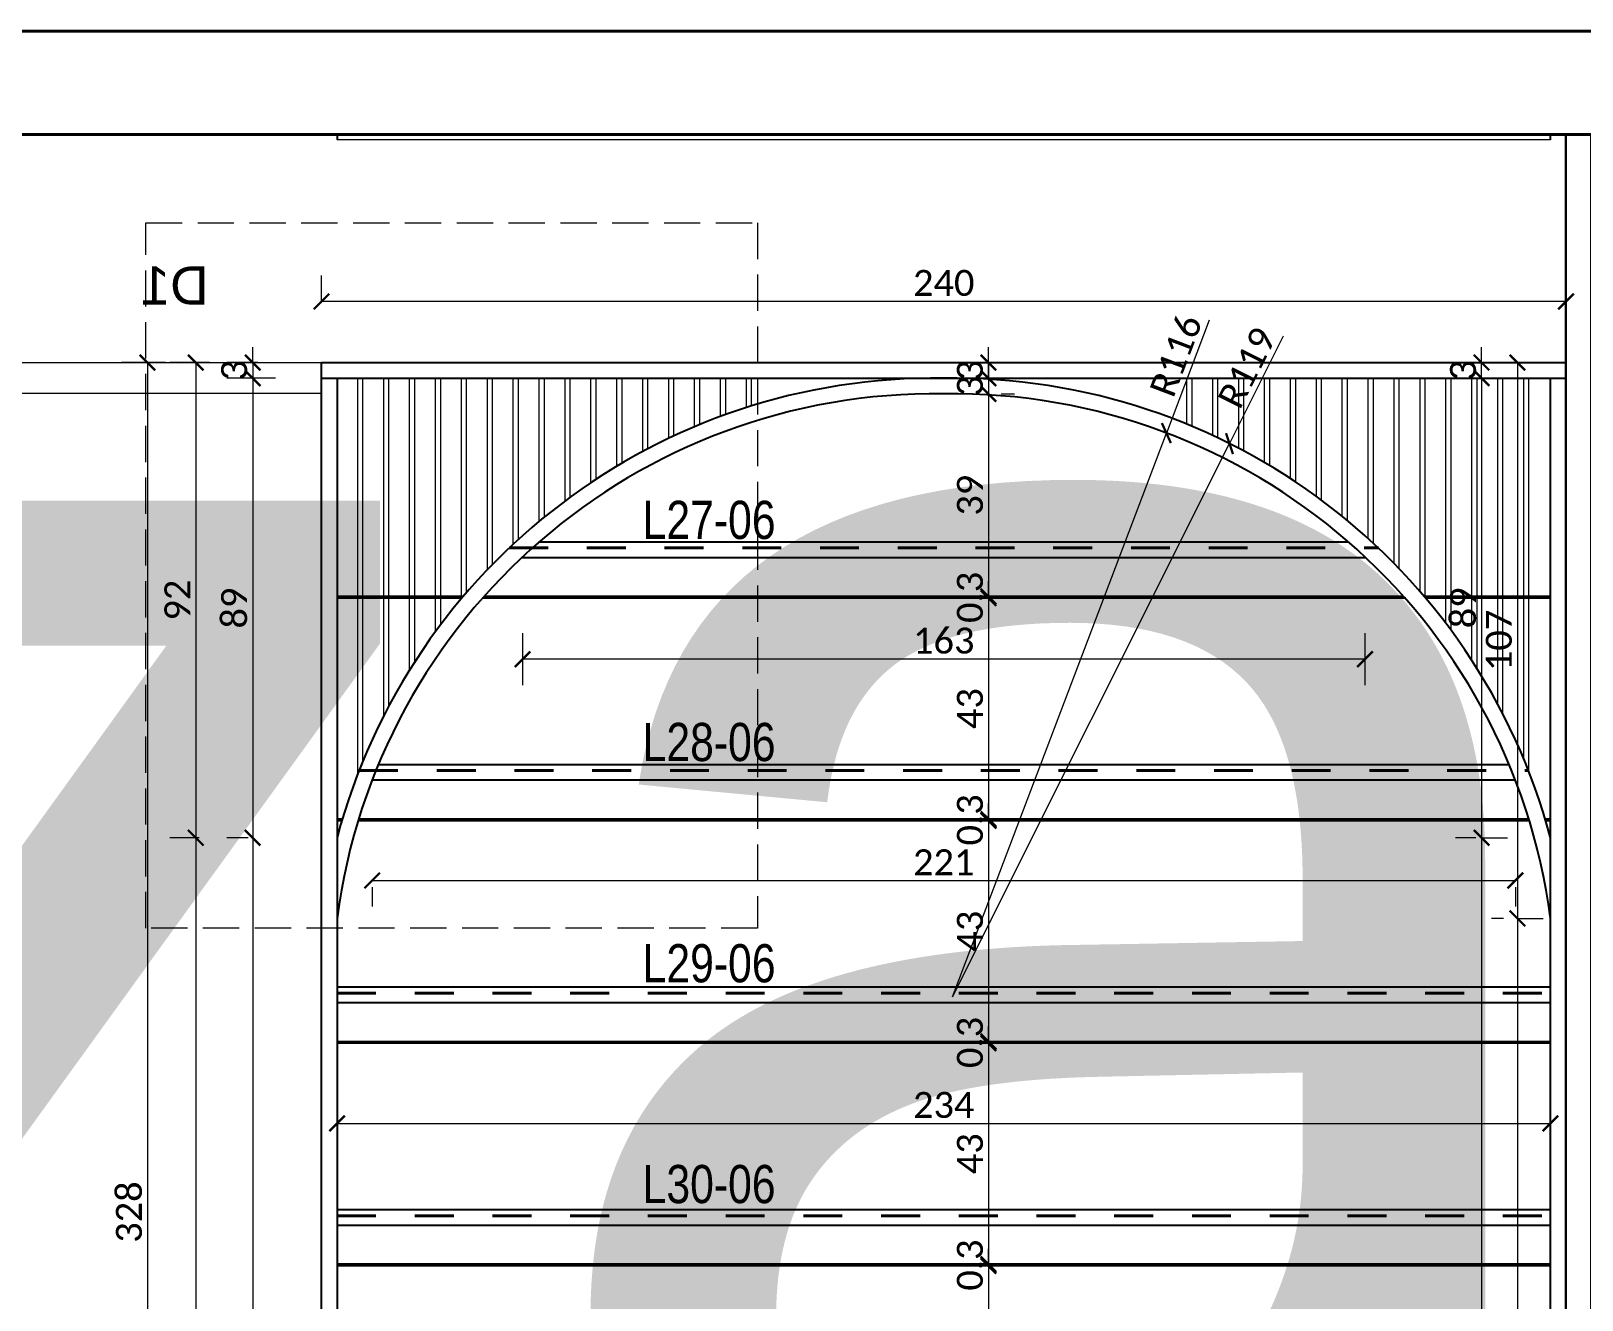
# Model space of a CAD drawing. Header units: centimetres. Extents: x -26724 to 60145, y -23645 to 6771.
# Drawn here: x 2180.2 to 2479.6, y 533.3 to 778.3 of the extents above; entities that cross this region are included whole.
import ezdxf

# ---------------------------------------------------------------- set-up
doc = ezdxf.new("R2010")
doc.units = ezdxf.units.CM
doc.linetypes.add('737', pattern=[10, 7, -3])
doc.linetypes.add('DALEKOVOD_VN', pattern=[5, 2.5, -2.5])
for name, color, linetype, lineweight in [('2.IZGLED', 7, 'Continuous', 13), ('4.KOTE', 88, 'Continuous', 15), ('zid', 7, 'Continuous', 40)]:
    doc.layers.add(name, color=color, linetype=linetype, lineweight=lineweight)
doc.layers.add('3.IZGLED 2', color=7, linetype='Continuous', lineweight=9, true_color=0x4a4a4a)
doc.layers.add('IZGLED 2', color=253, linetype='Continuous', lineweight=9, true_color=0x828282)
doc.layers.add('tekst', color=7, linetype='Continuous')
doc.layers.add('tekst @ 50', color=7, linetype='Continuous')
doc.styles.add('KOTE', font='arial.ttf', dxfattribs={"width": 0.8})
doc.styles.add('Notes', font='arial.ttf', dxfattribs={"height": 3})
doc.styles.get("Standard").update_dxf_attribs({"font": 'calibri.ttf'})
doc.dimstyles.new('ja 1 30 izgledi zidova', dxfattribs={"dimtxt": 5, "dimasz": 3, "dimexe": 5, "dimexo": 5, "dimgap": 1, "dimtad": 1, "dimdec": 0, "dimtxsty": 'Standard', "dimblk": 'ARCHTICK', "dimcen": 2.5, "dimclrd": 256, "dimclrt": 7, "dimadec": 0, "dimazin": 0, "dimtfac": 1, "dimtdec": 0, "dimtix": 1, "dimtmove": 1, "dimatfit": 3, "dimldrblk": 'ARCHTICK', "dimfxl": 5, "dimfxlon": 1, "dimlwd": 0, "dimlwe": 9, "dimarcsym": 0})

# ---------------------------------------------------------------- blocks, each defined once
blk = doc.blocks.new('*U3237')
at = {"layer": 'tekst @ 50', "ltscale": 0.8, "style": 'Notes'}
blk.add_text('frizider za voće', height=283.795, dxfattribs=at).set_placement((773.6, 469.68))
blk = doc.blocks.new('_ArchTick')
at = {"color": 0, "linetype": 'ByBlock', "const_width": 0.15}
blk.add_lwpolyline([(-0.5, -0.5), (0.5, 0.5)], dxfattribs=at)
blk = doc.blocks.new('*D930')
at = {"layer": '4.KOTE', "color": 0, "lineweight": 9, "transparency": 16777216}
for p, q in [((2275.09, 662.03), (2275.09, 652.03)), ((2437.67, 662.03), (2437.67, 652.03))]:
    blk.add_line(p, q, dxfattribs=at)
at = {"layer": '4.KOTE', "lineweight": 0, "transparency": 16777216}
blk.add_line((2437.67, 657.03), (2275.09, 657.03), dxfattribs=at)
at = {"layer": 'Defpoints', "color": 0, "transparency": 16777216}
for p in [(2275.09, 676.76), (2437.67, 676.76), (2275.09, 657.03)]:
    blk.add_point(p, dxfattribs=at)
at = {"layer": '4.KOTE', "lineweight": 0, "transparency": 16777216, "xscale": 3, "yscale": 3, "zscale": 3, "rotation": 180}
blk.add_blockref('_ArchTick', (2275.09, 657.03), dxfattribs=at)
at = {"layer": '4.KOTE', "lineweight": 0, "transparency": 16777216, "xscale": 3, "yscale": 3, "zscale": 3}
blk.add_blockref('_ArchTick', (2437.67, 657.03), dxfattribs=at)
at = {"layer": '4.KOTE', "color": 7, "transparency": 16777216, "insert": (2356.38, 660.59), "char_height": 5, "attachment_point": 5}
blk.add_mtext('163', dxfattribs=at)
blk = doc.blocks.new('*D931')
at = {"layer": '4.KOTE', "lineweight": 0, "transparency": 16777216}
for p, q in [((2365.01, 714.29), (2365.01, 717.29)), ((2365.01, 714.29), (2365.01, 711.27)), ((2365.01, 711.27), (2365.01, 708.27))]:
    blk.add_line(p, q, dxfattribs=at)
at = {"layer": '4.KOTE', "color": 0, "lineweight": 9, "transparency": 16777216}
for p, q in [((2365.12, 714.29), (2370.01, 714.29)), ((2367.23, 711.27), (2370.01, 711.27))]:
    blk.add_line(p, q, dxfattribs=at)
at = {"layer": 'Defpoints', "color": 0, "transparency": 16777216}
for p in [(2356.37, 714.29, -24.33), (2356.33, 711.27, -47.25), (2365.01, 711.27)]:
    blk.add_point(p, dxfattribs=at)
at = {"layer": '4.KOTE', "lineweight": 0, "transparency": 16777216, "xscale": 3, "yscale": 3, "zscale": 3}
for p, rotation in [((2365.01, 714.29), 270), ((2365.01, 711.27), 90)]:
    blk.add_blockref('_ArchTick', p, dxfattribs=dict(at, rotation=rotation))
at = {"layer": '4.KOTE', "color": 7, "transparency": 16777216, "insert": (2361.45, 712.78), "char_height": 5, "attachment_point": 5, "rotation": 90}
blk.add_mtext('3', dxfattribs=at)
blk = doc.blocks.new('*D932')
at = {"layer": '4.KOTE', "lineweight": 0, "transparency": 16777216}
for p, q in [((2365.01, 711.27), (2365.01, 714.27)), ((2365.01, 711.27), (2365.01, 708.25)), ((2365.01, 708.25), (2365.01, 705.25))]:
    blk.add_line(p, q, dxfattribs=at)
at = {"layer": '4.KOTE', "color": 0, "lineweight": 9, "transparency": 16777216}
for p, q in [((2367.23, 711.27), (2370.01, 711.27)), ((2367.49, 708.25), (2370.01, 708.25))]:
    blk.add_line(p, q, dxfattribs=at)
at = {"layer": 'Defpoints', "color": 0, "transparency": 16777216}
for p in [(2356.33, 711.27, -47.25), (2357.7, 708.25, -47.25), (2365.01, 708.25)]:
    blk.add_point(p, dxfattribs=at)
at = {"layer": '4.KOTE', "lineweight": 0, "transparency": 16777216, "xscale": 3, "yscale": 3, "zscale": 3}
for p, rotation in [((2365.01, 711.27), 270), ((2365.01, 708.25), 90)]:
    blk.add_blockref('_ArchTick', p, dxfattribs=dict(at, rotation=rotation))
at = {"layer": '4.KOTE', "color": 7, "transparency": 16777216, "insert": (2361.45, 709.76), "char_height": 5, "attachment_point": 5, "rotation": 90}
blk.add_mtext('3', dxfattribs=at)
blk = doc.blocks.new('*D933')
at = {"layer": '4.KOTE', "lineweight": 0, "transparency": 16777216}
blk.add_line((2365.01, 708.25), (2365.01, 669.11), dxfattribs=at)
at = {"layer": '4.KOTE', "color": 0, "lineweight": 9, "transparency": 16777216}
for p, q in [((2367.49, 708.25), (2370.01, 708.25)), ((2368.29, 669.11), (2370.01, 669.11))]:
    blk.add_line(p, q, dxfattribs=at)
at = {"layer": 'Defpoints', "color": 0, "transparency": 16777216}
for p in [(2357.7, 708.25, -47.25), (2359.38, 669.11, -60.75), (2365.01, 669.11)]:
    blk.add_point(p, dxfattribs=at)
at = {"layer": '4.KOTE', "lineweight": 0, "transparency": 16777216, "xscale": 3, "yscale": 3, "zscale": 3}
for p, rotation in [((2365.01, 708.25), 90), ((2365.01, 669.11), 270)]:
    blk.add_blockref('_ArchTick', p, dxfattribs=dict(at, rotation=rotation))
at = {"layer": '4.KOTE', "color": 7, "transparency": 16777216, "insert": (2361.45, 688.68), "char_height": 5, "attachment_point": 5, "rotation": 90}
blk.add_mtext('39', dxfattribs=at)
blk = doc.blocks.new('*D934')
at = {"layer": '4.KOTE', "lineweight": 0, "transparency": 16777216}
for p, q in [((2365.01, 669.11), (2365.01, 672.11)), ((2365.01, 669.11), (2365.01, 668.81)), ((2365.01, 668.81), (2365.01, 665.81))]:
    blk.add_line(p, q, dxfattribs=at)
at = {"layer": '4.KOTE', "color": 0, "lineweight": 9, "transparency": 16777216}
for p, q in [((2368.29, 669.11), (2370.01, 669.11)), ((2368.33, 668.81), (2370.01, 668.81))]:
    blk.add_line(p, q, dxfattribs=at)
at = {"layer": 'Defpoints', "color": 0, "transparency": 16777216}
for p in [(2359.38, 669.11, -60.75), (2359.65, 668.81, -60.75), (2365.01, 668.81)]:
    blk.add_point(p, dxfattribs=at)
at = {"layer": '4.KOTE', "lineweight": 0, "transparency": 16777216, "xscale": 3, "yscale": 3, "zscale": 3}
for p, rotation in [((2365.01, 669.11), 270), ((2365.01, 668.81), 90)]:
    blk.add_blockref('_ArchTick', p, dxfattribs=dict(at, rotation=rotation))
at = {"layer": '4.KOTE', "color": 7, "transparency": 16777216, "insert": (2361.45, 668.96), "char_height": 5, "attachment_point": 5, "rotation": 90}
blk.add_mtext('0.3', dxfattribs=at)
blk = doc.blocks.new('*D935')
at = {"layer": '4.KOTE', "color": 0, "lineweight": 9, "transparency": 16777216}
for p, q in [((2365.01, 668.81), (2360.01, 668.81)), ((2361.17, 626.15), (2360.01, 626.15))]:
    blk.add_line(p, q, dxfattribs=at)
at = {"layer": '4.KOTE', "lineweight": 0, "transparency": 16777216}
blk.add_line((2365.01, 668.81), (2365.01, 626.15), dxfattribs=at)
at = {"layer": 'Defpoints', "color": 0, "transparency": 16777216}
for p in [(2368.33, 668.81), (2365.01, 626.15), (2368.63, 626.15, -74.25)]:
    blk.add_point(p, dxfattribs=at)
at = {"layer": '4.KOTE', "lineweight": 0, "transparency": 16777216, "xscale": 3, "yscale": 3, "zscale": 3}
for p, rotation in [((2365.01, 668.81), 90), ((2365.01, 626.15), 270)]:
    blk.add_blockref('_ArchTick', p, dxfattribs=dict(at, rotation=rotation))
at = {"layer": '4.KOTE', "color": 7, "transparency": 16777216, "insert": (2361.45, 647.48), "char_height": 5, "attachment_point": 5, "rotation": 90}
blk.add_mtext('43', dxfattribs=at)
blk = doc.blocks.new('*D936')
at = {"layer": '4.KOTE', "lineweight": 0, "transparency": 16777216}
for p, q in [((2365.01, 626.15), (2365.01, 629.15)), ((2365.01, 626.15), (2365.01, 625.85)), ((2365.01, 625.85), (2365.01, 622.85))]:
    blk.add_line(p, q, dxfattribs=at)
at = {"layer": '4.KOTE', "color": 0, "lineweight": 9, "transparency": 16777216}
for p, q in [((2361.17, 626.15), (2360.01, 626.15)), ((2361.04, 625.85), (2360.01, 625.85))]:
    blk.add_line(p, q, dxfattribs=at)
at = {"layer": 'Defpoints', "color": 0, "transparency": 16777216}
for p in [(2365.01, 625.85), (2367.66, 625.85, -74.25), (2368.63, 626.15, -74.25)]:
    blk.add_point(p, dxfattribs=at)
at = {"layer": '4.KOTE', "lineweight": 0, "transparency": 16777216, "xscale": 3, "yscale": 3, "zscale": 3}
for p, rotation in [((2365.01, 626.15), 270), ((2365.01, 625.85), 90)]:
    blk.add_blockref('_ArchTick', p, dxfattribs=dict(at, rotation=rotation))
at = {"layer": '4.KOTE', "color": 7, "transparency": 16777216, "insert": (2361.45, 626), "char_height": 5, "attachment_point": 5, "rotation": 90}
blk.add_mtext('0.3', dxfattribs=at)
blk = doc.blocks.new('*D937')
at = {"layer": '4.KOTE', "color": 0, "lineweight": 9, "transparency": 16777216}
for p, q in [((2361.04, 625.85), (2360.01, 625.85)), ((2360.65, 583.18), (2360.01, 583.18))]:
    blk.add_line(p, q, dxfattribs=at)
at = {"layer": '4.KOTE', "lineweight": 0, "transparency": 16777216}
blk.add_line((2365.01, 625.85), (2365.01, 583.18), dxfattribs=at)
at = {"layer": 'Defpoints', "color": 0, "transparency": 16777216}
for p in [(2367.66, 625.85, -74.25), (2365.01, 583.18), (2365.59, 583.18, -87.75)]:
    blk.add_point(p, dxfattribs=at)
at = {"layer": '4.KOTE', "lineweight": 0, "transparency": 16777216, "xscale": 3, "yscale": 3, "zscale": 3}
for p, rotation in [((2365.01, 625.85), 90), ((2365.01, 583.18), 270)]:
    blk.add_blockref('_ArchTick', p, dxfattribs=dict(at, rotation=rotation))
at = {"layer": '4.KOTE', "color": 7, "transparency": 16777216, "insert": (2361.45, 604.51), "char_height": 5, "attachment_point": 5, "rotation": 90}
blk.add_mtext('43', dxfattribs=at)
blk = doc.blocks.new('*D938')
at = {"layer": '4.KOTE', "lineweight": 0, "transparency": 16777216}
for p, q in [((2365.01, 583.18), (2365.01, 586.18)), ((2365.01, 583.18), (2365.01, 582.88)), ((2365.01, 582.88), (2365.01, 579.88))]:
    blk.add_line(p, q, dxfattribs=at)
at = {"layer": '4.KOTE', "color": 0, "lineweight": 9, "transparency": 16777216}
for p, q in [((2360.65, 583.18), (2360.01, 583.18)), ((2365.01, 582.88), (2360.01, 582.88))]:
    blk.add_line(p, q, dxfattribs=at)
at = {"layer": 'Defpoints', "color": 0, "transparency": 16777216}
for p in [(2365.01, 582.88), (2365.31, 582.88), (2365.59, 583.18, -87.75)]:
    blk.add_point(p, dxfattribs=at)
at = {"layer": '4.KOTE', "lineweight": 0, "transparency": 16777216, "xscale": 3, "yscale": 3, "zscale": 3}
for p, rotation in [((2365.01, 583.18), 270), ((2365.01, 582.88), 90)]:
    blk.add_blockref('_ArchTick', p, dxfattribs=dict(at, rotation=rotation))
at = {"layer": '4.KOTE', "color": 7, "transparency": 16777216, "insert": (2361.45, 583.03), "char_height": 5, "attachment_point": 5, "rotation": 90}
blk.add_mtext('0.3', dxfattribs=at)
blk = doc.blocks.new('*D939')
at = {"layer": '4.KOTE', "color": 0, "lineweight": 9, "transparency": 16777216}
for p, q in [((2365.01, 582.88), (2360.01, 582.88)), ((2360.58, 540.21), (2360.01, 540.21))]:
    blk.add_line(p, q, dxfattribs=at)
at = {"layer": '4.KOTE', "lineweight": 0, "transparency": 16777216}
blk.add_line((2365.01, 582.88), (2365.01, 540.21), dxfattribs=at)
at = {"layer": 'Defpoints', "color": 0, "transparency": 16777216}
for p in [(2365.31, 582.88), (2365.01, 540.21), (2365.7, 540.21, -101.25)]:
    blk.add_point(p, dxfattribs=at)
at = {"layer": '4.KOTE', "lineweight": 0, "transparency": 16777216, "xscale": 3, "yscale": 3, "zscale": 3}
for p, rotation in [((2365.01, 582.88), 90), ((2365.01, 540.21), 270)]:
    blk.add_blockref('_ArchTick', p, dxfattribs=dict(at, rotation=rotation))
at = {"layer": '4.KOTE', "color": 7, "transparency": 16777216, "insert": (2361.45, 561.54), "char_height": 5, "attachment_point": 5, "rotation": 90}
blk.add_mtext('43', dxfattribs=at)
blk = doc.blocks.new('*D940')
at = {"layer": '4.KOTE', "lineweight": 0, "transparency": 16777216}
for p, q in [((2365.01, 540.21), (2365.01, 543.21)), ((2365.01, 540.21), (2365.01, 539.91)), ((2365.01, 539.91), (2365.01, 536.91))]:
    blk.add_line(p, q, dxfattribs=at)
at = {"layer": '4.KOTE', "color": 0, "lineweight": 9, "transparency": 16777216}
for p, q in [((2360.58, 540.21), (2360.01, 540.21)), ((2360.58, 539.91), (2360.01, 539.91))]:
    blk.add_line(p, q, dxfattribs=at)
at = {"layer": 'Defpoints', "color": 0, "transparency": 16777216}
for p in [(2365.01, 539.91), (2365.7, 540.21, -101.25), (2365.8, 539.91, -101.25)]:
    blk.add_point(p, dxfattribs=at)
at = {"layer": '4.KOTE', "lineweight": 0, "transparency": 16777216, "xscale": 3, "yscale": 3, "zscale": 3}
for p, rotation in [((2365.01, 540.21), 270), ((2365.01, 539.91), 90)]:
    blk.add_blockref('_ArchTick', p, dxfattribs=dict(at, rotation=rotation))
at = {"layer": '4.KOTE', "color": 7, "transparency": 16777216, "insert": (2361.45, 540.06), "char_height": 5, "attachment_point": 5, "rotation": 90}
blk.add_mtext('0.3', dxfattribs=at)
blk = doc.blocks.new('*D941')
at = {"layer": '4.KOTE', "color": 0, "lineweight": 9, "transparency": 16777216}
for p, q in [((2365.01, 539.91), (2370.01, 539.91)), ((2366.05, 386.29), (2370.01, 386.29))]:
    blk.add_line(p, q, dxfattribs=at)
at = {"layer": '4.KOTE', "lineweight": 0, "transparency": 16777216}
blk.add_line((2365.01, 539.91), (2365.01, 386.29), dxfattribs=at)
at = {"layer": 'Defpoints', "color": 0, "transparency": 16777216}
for p in [(2365.01, 539.91), (2360.79, 386.29, -21.33), (2365.01, 386.29)]:
    blk.add_point(p, dxfattribs=at)
at = {"layer": '4.KOTE', "lineweight": 0, "transparency": 16777216, "xscale": 3, "yscale": 3, "zscale": 3}
for p, rotation in [((2365.01, 539.91), 90), ((2365.01, 386.29), 270)]:
    blk.add_blockref('_ArchTick', p, dxfattribs=dict(at, rotation=rotation))
at = {"layer": '4.KOTE', "color": 7, "transparency": 16777216, "insert": (2361.47, 463.1), "char_height": 5, "attachment_point": 5, "rotation": 90}
blk.add_mtext('154', dxfattribs=at)
blk = doc.blocks.new('*D942')
at = {"layer": '4.KOTE', "lineweight": 0, "transparency": 16777216}
blk.add_line((2239.3, 567.39), (2473.46, 567.39), dxfattribs=at)
at = {"layer": '4.KOTE', "color": 0, "lineweight": 9, "transparency": 16777216}
for p, q in [((2239.3, 565.59), (2239.3, 562.39)), ((2473.46, 565.59), (2473.46, 562.39))]:
    blk.add_line(p, q, dxfattribs=at)
at = {"layer": 'Defpoints', "color": 0, "transparency": 16777216}
for p in [(2239.3, 587.5, -74.25), (2473.46, 587.5, -74.25), (2473.46, 567.39)]:
    blk.add_point(p, dxfattribs=at)
at = {"layer": '4.KOTE', "lineweight": 0, "transparency": 16777216, "xscale": 3, "yscale": 3, "zscale": 3, "rotation": 180}
blk.add_blockref('_ArchTick', (2239.3, 567.39), dxfattribs=at)
at = {"layer": '4.KOTE', "lineweight": 0, "transparency": 16777216, "xscale": 3, "yscale": 3, "zscale": 3}
blk.add_blockref('_ArchTick', (2473.46, 567.39), dxfattribs=at)
at = {"layer": '4.KOTE', "color": 7, "transparency": 16777216, "insert": (2356.38, 570.95), "char_height": 5, "attachment_point": 5}
blk.add_mtext('234', dxfattribs=at)
blk = doc.blocks.new('*D996')
at = {"layer": '4.KOTE', "color": 0, "lineweight": 9, "transparency": 16777216}
for p, q in [((2227.44, 711.25), (2218.01, 711.25)), ((2222.12, 622.55), (2218.01, 622.55))]:
    blk.add_line(p, q, dxfattribs=at)
at = {"layer": '4.KOTE', "lineweight": 0, "transparency": 16777216}
blk.add_line((2223.01, 711.25), (2223.01, 622.55), dxfattribs=at)
at = {"layer": 'Defpoints', "color": 0, "transparency": 16777216}
for p in [(2351.87, 711.25, -47.25), (2223.01, 622.55), (2239.3, 622.55, -47.25)]:
    blk.add_point(p, dxfattribs=at)
at = {"layer": '4.KOTE', "lineweight": 0, "transparency": 16777216, "xscale": 3, "yscale": 3, "zscale": 3}
for p, rotation in [((2223.01, 711.25), 90), ((2223.01, 622.55), 270)]:
    blk.add_blockref('_ArchTick', p, dxfattribs=dict(at, rotation=rotation))
at = {"layer": '4.KOTE', "color": 7, "transparency": 16777216, "insert": (2219.45, 666.9), "char_height": 5, "attachment_point": 5, "rotation": 90}
blk.add_mtext('89', dxfattribs=at)
blk = doc.blocks.new('*D997')
at = {"layer": '4.KOTE', "lineweight": 0, "transparency": 16777216}
for p, q in [((2223.01, 714.29), (2223.01, 717.29)), ((2223.01, 714.29), (2223.01, 711.29)), ((2223.01, 711.29), (2223.01, 708.29))]:
    blk.add_line(p, q, dxfattribs=at)
at = {"layer": '4.KOTE', "color": 0, "lineweight": 9, "transparency": 16777216}
for p, q in [((2224.02, 714.29), (2218.01, 714.29)), ((2223.62, 711.29), (2218.01, 711.29))]:
    blk.add_line(p, q, dxfattribs=at)
at = {"layer": 'Defpoints', "color": 0, "transparency": 16777216}
for p in [(2236.3, 714.29, -24.36), (2223.01, 711.29), (2236.3, 711.29, -27)]:
    blk.add_point(p, dxfattribs=at)
at = {"layer": '4.KOTE', "lineweight": 0, "transparency": 16777216, "xscale": 3, "yscale": 3, "zscale": 3}
for p, rotation in [((2223.01, 714.29), 270), ((2223.01, 711.29), 90)]:
    blk.add_blockref('_ArchTick', p, dxfattribs=dict(at, rotation=rotation))
at = {"layer": '4.KOTE', "color": 7, "transparency": 16777216, "insert": (2219.45, 712.79), "char_height": 5, "attachment_point": 5, "rotation": 90}
blk.add_mtext('3', dxfattribs=at)
blk = doc.blocks.new('*D998')
at = {"layer": '4.KOTE', "color": 0, "lineweight": 9, "transparency": 16777216}
for p, q in [((2222.12, 622.55), (2218.01, 622.55)), ((2225.24, 386.29), (2218.01, 386.29))]:
    blk.add_line(p, q, dxfattribs=at)
at = {"layer": '4.KOTE', "lineweight": 0, "transparency": 16777216}
blk.add_line((2223.01, 622.55), (2223.01, 386.29), dxfattribs=at)
at = {"layer": 'Defpoints', "color": 0, "transparency": 16777216}
for p in [(2239.3, 622.55, -47.25), (2223.01, 386.29), (2239.47, 386.29, -20.53)]:
    blk.add_point(p, dxfattribs=at)
at = {"layer": '4.KOTE', "lineweight": 0, "transparency": 16777216, "xscale": 3, "yscale": 3, "zscale": 3}
for p, rotation in [((2223.01, 622.55), 90), ((2223.01, 386.29), 270)]:
    blk.add_blockref('_ArchTick', p, dxfattribs=dict(at, rotation=rotation))
at = {"layer": '4.KOTE', "color": 7, "transparency": 16777216, "insert": (2219.45, 504.42), "char_height": 5, "attachment_point": 5, "rotation": 90}
blk.add_mtext('236', dxfattribs=at)
blk = doc.blocks.new('*D999')
at = {"layer": '4.KOTE', "color": 0, "lineweight": 9, "transparency": 16777216}
for p, q in [((2214.71, 714.29), (2207.03, 714.29)), ((2212.67, 622.55), (2207.03, 622.55))]:
    blk.add_line(p, q, dxfattribs=at)
at = {"layer": '4.KOTE', "lineweight": 0, "transparency": 16777216}
blk.add_line((2212.03, 714.29), (2212.03, 622.55), dxfattribs=at)
at = {"layer": 'Defpoints', "color": 0, "transparency": 16777216}
for p in [(2236.3, 714.29, -24.36), (2212.03, 622.55), (2239.3, 622.55, -47.25)]:
    blk.add_point(p, dxfattribs=at)
at = {"layer": '4.KOTE', "lineweight": 0, "transparency": 16777216, "xscale": 3, "yscale": 3, "zscale": 3}
for p, rotation in [((2212.03, 714.29), 90), ((2212.03, 622.55), 270)]:
    blk.add_blockref('_ArchTick', p, dxfattribs=dict(at, rotation=rotation))
at = {"layer": '4.KOTE', "color": 7, "transparency": 16777216, "insert": (2208.47, 668.42), "char_height": 5, "attachment_point": 5, "rotation": 90}
blk.add_mtext('92', dxfattribs=at)
blk = doc.blocks.new('*D1000')
at = {"layer": '4.KOTE', "color": 0, "lineweight": 9, "transparency": 16777216}
for p, q in [((2212.67, 622.55), (2207.03, 622.55)), ((2215.48, 386.29), (2207.03, 386.29))]:
    blk.add_line(p, q, dxfattribs=at)
at = {"layer": '4.KOTE', "lineweight": 0, "transparency": 16777216}
blk.add_line((2212.03, 622.55), (2212.03, 386.29), dxfattribs=at)
at = {"layer": 'Defpoints', "color": 0, "transparency": 16777216}
for p in [(2239.3, 622.55, -47.25), (2212.03, 386.29), (2239.47, 386.29, -20.53)]:
    blk.add_point(p, dxfattribs=at)
at = {"layer": '4.KOTE', "lineweight": 0, "transparency": 16777216, "xscale": 3, "yscale": 3, "zscale": 3}
for p, rotation in [((2212.03, 622.55), 90), ((2212.03, 386.29), 270)]:
    blk.add_blockref('_ArchTick', p, dxfattribs=dict(at, rotation=rotation))
at = {"layer": '4.KOTE', "color": 7, "transparency": 16777216, "insert": (2208.47, 504.42), "char_height": 5, "attachment_point": 5, "rotation": 90}
blk.add_mtext('236', dxfattribs=at)
blk = doc.blocks.new('*D1001')
at = {"layer": '4.KOTE', "color": 0, "lineweight": 9, "transparency": 16777216}
for p, q in [((2206.16, 714.29), (2197.71, 714.29)), ((2205.9, 386.29), (2197.71, 386.29))]:
    blk.add_line(p, q, dxfattribs=at)
at = {"layer": '4.KOTE', "lineweight": 0, "transparency": 16777216}
blk.add_line((2202.71, 714.29), (2202.71, 386.29), dxfattribs=at)
at = {"layer": 'Defpoints', "color": 0, "transparency": 16777216}
for p in [(2236.3, 714.29, -24.36), (2202.71, 386.29), (2236.3, 386.29, -27)]:
    blk.add_point(p, dxfattribs=at)
at = {"layer": '4.KOTE', "lineweight": 0, "transparency": 16777216, "xscale": 3, "yscale": 3, "zscale": 3}
for p, rotation in [((2202.71, 714.29), 90), ((2202.71, 386.29), 270)]:
    blk.add_blockref('_ArchTick', p, dxfattribs=dict(at, rotation=rotation))
at = {"layer": '4.KOTE', "color": 7, "transparency": 16777216, "insert": (2199.15, 550.29), "char_height": 5, "attachment_point": 5, "rotation": 90}
blk.add_mtext('328', dxfattribs=at)
blk = doc.blocks.new('*D1002')
at = {"layer": '4.KOTE', "color": 0, "lineweight": 9, "transparency": 16777216}
for p, q in [((2464.43, 606.98), (2462.09, 606.98)), ((2466.72, 386.29), (2462.09, 386.29))]:
    blk.add_line(p, q, dxfattribs=at)
at = {"layer": '4.KOTE', "lineweight": 0, "transparency": 16777216}
blk.add_line((2467.09, 606.98), (2467.09, 386.29), dxfattribs=at)
at = {"layer": 'Defpoints', "color": 0, "transparency": 16777216}
for p in [(2473.46, 606.98, -47.25), (2467.09, 386.29), (2473.63, 386.29, -22.08)]:
    blk.add_point(p, dxfattribs=at)
at = {"layer": '4.KOTE', "lineweight": 0, "transparency": 16777216, "xscale": 3, "yscale": 3, "zscale": 3}
for p, rotation in [((2467.09, 606.98), 90), ((2467.09, 386.29), 270)]:
    blk.add_blockref('_ArchTick', p, dxfattribs=dict(at, rotation=rotation))
at = {"layer": '4.KOTE', "color": 7, "transparency": 16777216, "insert": (2463.57, 496.64), "char_height": 5, "attachment_point": 5, "rotation": 90}
blk.add_mtext('221', dxfattribs=at)
blk = doc.blocks.new('*D2179')
at = {"layer": '4.KOTE', "lineweight": 0, "transparency": 16777216}
for p in [(2407.6, 722.45), (2358.05, 591.85)]:
    blk.add_line(p, (2399.34, 700.68), dxfattribs=at)
at = {"layer": 'Defpoints', "color": 0, "transparency": 16777216}
for p in [(2399.34, 700.68, -47.25), (2358.05, 591.85, -47.25)]:
    blk.add_point(p, dxfattribs=at)
at = {"layer": '4.KOTE', "lineweight": 0, "transparency": 16777216, "xscale": 3, "yscale": 3, "zscale": 3, "rotation": 249.2236500441216}
blk.add_blockref('_ArchTick', (2399.34, 700.68), dxfattribs=at)
at = {"layer": '4.KOTE', "color": 7, "transparency": 16777216, "insert": (2401.2, 715.63), "char_height": 5, "attachment_point": 5, "rotation": 69.2237}
blk.add_mtext('R116', dxfattribs=at)
blk = doc.blocks.new('*D2180')
at = {"layer": '4.KOTE', "lineweight": 0, "transparency": 16777216}
for p in [(2421.91, 719.37), (2358.05, 591.85)]:
    blk.add_line(p, (2411.53, 698.64), dxfattribs=at)
at = {"layer": 'Defpoints', "color": 0, "transparency": 16777216}
for p in [(2411.53, 698.64, -47.25), (2358.05, 591.85, -47.25)]:
    blk.add_point(p, dxfattribs=at)
at = {"layer": '4.KOTE', "lineweight": 0, "transparency": 16777216, "xscale": 3, "yscale": 3, "zscale": 3, "rotation": 243.3973238433361}
blk.add_blockref('_ArchTick', (2411.53, 698.64), dxfattribs=at)
at = {"layer": '4.KOTE', "color": 7, "transparency": 16777216, "insert": (2414.88, 713.28), "char_height": 5, "attachment_point": 5, "rotation": 63.3973}
blk.add_mtext('R119', dxfattribs=at)
blk = doc.blocks.new('*D2181')
at = {"layer": '4.KOTE', "color": 0, "lineweight": 9, "transparency": 16777216}
for p, q in [((2459.04, 622.55), (2455.17, 622.55)), ((2460.08, 386.29), (2455.17, 386.29))]:
    blk.add_line(p, q, dxfattribs=at)
at = {"layer": '4.KOTE', "lineweight": 0, "transparency": 16777216}
blk.add_line((2460.17, 622.55), (2460.17, 386.29), dxfattribs=at)
at = {"layer": 'Defpoints', "color": 0, "transparency": 16777216}
for p in [(2474.97, 622.55, -47.25), (2460.17, 386.29), (2477.97, 386.29, -40.5)]:
    blk.add_point(p, dxfattribs=at)
at = {"layer": '4.KOTE', "lineweight": 0, "transparency": 16777216, "xscale": 3, "yscale": 3, "zscale": 3}
for p, rotation in [((2460.17, 622.55), 90), ((2460.17, 386.29), 270)]:
    blk.add_blockref('_ArchTick', p, dxfattribs=dict(at, rotation=rotation))
at = {"layer": '4.KOTE', "color": 7, "transparency": 16777216, "insert": (2456.61, 504.42), "char_height": 5, "attachment_point": 5, "rotation": 90}
blk.add_mtext('236', dxfattribs=at)
blk = doc.blocks.new('*D2182')
at = {"layer": '4.KOTE', "color": 0, "lineweight": 9, "transparency": 16777216}
for p, q in [((2455.17, 711.32), (2465.17, 711.32)), ((2460.17, 622.55), (2465.17, 622.55))]:
    blk.add_line(p, q, dxfattribs=at)
at = {"layer": '4.KOTE', "lineweight": 0, "transparency": 16777216}
blk.add_line((2460.17, 711.32), (2460.17, 622.55), dxfattribs=at)
at = {"layer": 'Defpoints', "color": 0, "transparency": 16777216}
for p in [(2358.9, 711.32), (2460.17, 622.55), (2460.17, 622.55)]:
    blk.add_point(p, dxfattribs=at)
at = {"layer": '4.KOTE', "lineweight": 0, "transparency": 16777216, "xscale": 3, "yscale": 3, "zscale": 3}
for p, rotation in [((2460.17, 711.32), 90), ((2460.17, 622.55), 270)]:
    blk.add_blockref('_ArchTick', p, dxfattribs=dict(at, rotation=rotation))
at = {"layer": '4.KOTE', "color": 7, "transparency": 16777216, "insert": (2456.61, 666.94), "char_height": 5, "attachment_point": 5, "rotation": 90}
blk.add_mtext('89', dxfattribs=at)
blk = doc.blocks.new('*D2183')
at = {"layer": '4.KOTE', "lineweight": 0, "transparency": 16777216}
for p, q in [((2460.17, 714.29), (2460.17, 717.29)), ((2460.17, 711.29), (2460.17, 714.29)), ((2460.17, 711.29), (2460.17, 708.29))]:
    blk.add_line(p, q, dxfattribs=at)
at = {"layer": '4.KOTE', "color": 0, "lineweight": 9, "transparency": 16777216}
for p, q in [((2461.79, 714.29), (2455.17, 714.29)), ((2461.61, 711.29), (2455.17, 711.29))]:
    blk.add_line(p, q, dxfattribs=at)
at = {"layer": 'Defpoints', "color": 0, "transparency": 16777216}
for p in [(2460.17, 714.29), (2474.31, 714.29, -21.68), (2473.46, 711.29, -21.72)]:
    blk.add_point(p, dxfattribs=at)
at = {"layer": '4.KOTE', "lineweight": 0, "transparency": 16777216, "xscale": 3, "yscale": 3, "zscale": 3}
for p, rotation in [((2460.17, 714.29), 270), ((2460.17, 711.29), 90)]:
    blk.add_blockref('_ArchTick', p, dxfattribs=dict(at, rotation=rotation))
at = {"layer": '4.KOTE', "color": 7, "transparency": 16777216, "insert": (2456.61, 712.79), "char_height": 5, "attachment_point": 5, "rotation": 90}
blk.add_mtext('3', dxfattribs=at)
blk = doc.blocks.new('*D2184')
at = {"layer": '4.KOTE', "color": 0, "lineweight": 9, "transparency": 16777216}
for p, q in [((2466.53, 714.29), (2462.09, 714.29)), ((2467.09, 606.98), (2472.09, 606.98))]:
    blk.add_line(p, q, dxfattribs=at)
at = {"layer": '4.KOTE', "lineweight": 0, "transparency": 16777216}
blk.add_line((2467.09, 714.29), (2467.09, 606.98), dxfattribs=at)
at = {"layer": 'Defpoints', "color": 0, "transparency": 16777216}
for p in [(2472.84, 714.29, -21.7), (2467.09, 606.98), (2467.09, 606.98)]:
    blk.add_point(p, dxfattribs=at)
at = {"layer": '4.KOTE', "lineweight": 0, "transparency": 16777216, "xscale": 3, "yscale": 3, "zscale": 3}
for p, rotation in [((2467.09, 714.29), 90), ((2467.09, 606.98), 270)]:
    blk.add_blockref('_ArchTick', p, dxfattribs=dict(at, rotation=rotation))
at = {"layer": '4.KOTE', "color": 7, "transparency": 16777216, "insert": (2463.53, 660.64), "char_height": 5, "attachment_point": 5, "rotation": 90}
blk.add_mtext('107', dxfattribs=at)
blk = doc.blocks.new('*D2185')
at = {"layer": '4.KOTE', "lineweight": 0, "transparency": 16777216}
blk.add_line((2246.07, 614.3), (2466.69, 614.3), dxfattribs=at)
at = {"layer": '4.KOTE', "color": 0, "lineweight": 9, "transparency": 16777216}
for p, q in [((2246.07, 613.02), (2246.07, 609.3)), ((2466.69, 613.02), (2466.69, 609.3))]:
    blk.add_line(p, q, dxfattribs=at)
at = {"layer": 'Defpoints', "color": 0, "transparency": 16777216}
for p in [(2246.07, 633.65, -60.75), (2466.69, 633.65, -60.75), (2466.69, 614.3)]:
    blk.add_point(p, dxfattribs=at)
at = {"layer": '4.KOTE', "lineweight": 0, "transparency": 16777216, "xscale": 3, "yscale": 3, "zscale": 3, "rotation": 180}
blk.add_blockref('_ArchTick', (2246.07, 614.3), dxfattribs=at)
at = {"layer": '4.KOTE', "lineweight": 0, "transparency": 16777216, "xscale": 3, "yscale": 3, "zscale": 3}
blk.add_blockref('_ArchTick', (2466.69, 614.3), dxfattribs=at)
at = {"layer": '4.KOTE', "color": 7, "transparency": 16777216, "insert": (2356.38, 617.82), "char_height": 5, "attachment_point": 5}
blk.add_mtext('221', dxfattribs=at)
blk = doc.blocks.new('*D2186')
at = {"layer": '4.KOTE', "color": 0, "lineweight": 9, "transparency": 16777216}
for p, q in [((2236.3, 725.8), (2236.3, 731.08)), ((2476.46, 724.95), (2476.46, 731.08))]:
    blk.add_line(p, q, dxfattribs=at)
at = {"layer": '4.KOTE', "lineweight": 0, "transparency": 16777216}
blk.add_line((2476.46, 726.08), (2236.3, 726.08), dxfattribs=at)
at = {"layer": 'Defpoints', "color": 0, "transparency": 16777216}
for p in [(2236.3, 726.08), (2236.3, 714.29, -27), (2476.46, 714.29, -21.65)]:
    blk.add_point(p, dxfattribs=at)
at = {"layer": '4.KOTE', "lineweight": 0, "transparency": 16777216, "xscale": 3, "yscale": 3, "zscale": 3, "rotation": 180}
blk.add_blockref('_ArchTick', (2236.3, 726.08), dxfattribs=at)
at = {"layer": '4.KOTE', "lineweight": 0, "transparency": 16777216, "xscale": 3, "yscale": 3, "zscale": 3}
blk.add_blockref('_ArchTick', (2476.46, 726.08), dxfattribs=at)
at = {"layer": '4.KOTE', "color": 7, "transparency": 16777216, "insert": (2356.38, 729.64), "char_height": 5, "attachment_point": 5}
blk.add_mtext('240', dxfattribs=at)

msp = doc.modelspace()

# ---------------------------------------------------------------- linework, layer by layer
for p, q in [((2239.3, 758.29, -27), (2239.3, 757.29, -27)), ((2473.46, 757.29, -40.5), (2473.46, 758.29, -40.5)), ((2476.46, 386.29, -40.5), (2476.46, 758.29, -40.5)), ((2236.3, 386.29, -27), (2236.3, 714.29, -27)), ((2236.3, 714.29, -27), (2476.44, 714.29, -21.65)), ((2236.3, 711.29, -27), (2476.44, 711.29, -21.65)), ((2239.3, 711.29, -27), (2239.3, 386.29, -27)), ((2473.46, 386.29, -40.5), (2473.46, 711.29, -40.5)), ((2263.64, 669.11, -60.75), (2239.3, 669.11, -60.75)), ((2263.39, 668.81, -60.75), (2239.3, 668.81, -60.75)), ((2445.38, 668.81, -60.75), (2267.39, 668.81, -60.75)), ((2445.11, 669.11, -60.75), (2267.65, 669.11, -60.75)), ((2473.46, 669.11, -60.75), (2449.12, 669.11, -60.75)), ((2473.46, 668.81, -60.75), (2449.37, 668.81, -60.75)), ((2240.31, 626.15, -74.25), (2239.3, 626.15, -74.25)), ((2240.22, 625.85, -74.25), (2239.3, 625.85, -74.25)), ((2469.38, 625.85, -74.25), (2243.38, 625.85, -74.25)), ((2469.28, 626.15, -74.25), (2243.48, 626.15, -74.25)), ((2473.46, 626.15, -74.25), (2472.45, 626.15, -74.25)), ((2473.46, 625.85, -74.25), (2472.54, 625.85, -74.25)), ((2473.46, 583.18, -87.75), (2239.3, 583.18, -87.75)), ((2473.46, 582.88, -87.75), (2239.3, 582.88, -87.75)), ((2473.46, 540.21, -101.25), (2239.3, 540.21, -101.25)), ((2473.46, 539.91, -101.25), (2239.3, 539.91, -101.25))]:
    msp.add_line(p, q)
at = {"color": 253, "true_color": 0x9898cc}
for p, q in [((2434.51, 679.61, -47.25), (2278.25, 679.61, -47.25)), ((2437.83, 676.61, -47.25), (2274.94, 676.61, -47.25)), ((2465.49, 636.65, -60.75), (2247.27, 636.65, -60.75)), ((2466.69, 633.65, -60.75), (2246.07, 633.65, -60.75)), ((2473.46, 593.68, -74.25), (2239.3, 593.68, -74.25)), ((2473.46, 590.68, -74.25), (2239.3, 590.68, -74.25)), ((2473.46, 550.71, -87.75), (2239.3, 550.71, -87.75)), ((2473.46, 547.71, -87.75), (2239.3, 547.71, -87.75))]:
    msp.add_line(p, q, dxfattribs=at)
at = {"color": 175, "true_color": 0x4554a5, "elevation": -13.5}
msp.add_lwpolyline([(2481.3, 758.29), (2476.44, 758.29), (2476.44, 386.29), (2481.3, 386.29)], close=True, dxfattribs=at)
for centre, radius, start, end in [((2354.71, 591.85, -47.25), 119.43, 89.2005, 165.101), ((2358.05, 591.85, -47.25), 119.43, 14.899, 90.7995), ((2354.71, 591.85, -47.25), 116.41, 89.2005, 172.5295), ((2358.05, 591.85, -47.25), 116.41, 7.4705, 90.7995)]:
    msp.add_arc(centre, radius, start, end)
at = {"layer": '2.IZGLED'}
msp.add_line((2473.46, 757.29, -27), (2239.3, 757.29, -27), dxfattribs=at)
at = {"layer": '2.IZGLED', "color": 240, "linetype": '737'}
msp.add_lwpolyline([(2202.4, 741.26), (2320.41, 741.26), (2320.41, 605.09), (2202.4, 605.09)], close=True, dxfattribs=at)
at = {"layer": '3.IZGLED 2'}
for p, q in [((2273.3, 757.29, -27), (2273.3, 757.38, -27)), ((2313.3, 757.29, -27), (2313.3, 757.38, -27)), ((2353.3, 757.29, -27), (2353.3, 757.38, -27)), ((2393.3, 757.29, -27), (2393.3, 757.38, -27)), ((2433.3, 757.29, -27), (2433.3, 757.38, -27)), ((2243.3, 634.86, -27), (2243.3, 711.29, -27)), ((2244.3, 637.37, -27), (2244.3, 711.29, -27)), ((2248.3, 646.06, -27), (2248.3, 711.29, -27)), ((2249.3, 647.98, -27), (2249.3, 711.29, -27)), ((2253.3, 654.92, -27), (2253.3, 711.29, -27)), ((2254.3, 656.5, -27), (2254.3, 711.29, -27)), ((2258.3, 662.33, -27), (2258.3, 711.29, -27)), ((2259.3, 663.68, -27), (2259.3, 711.29, -27)), ((2263.3, 668.7, -27), (2263.3, 711.29, -27)), ((2264.3, 669.88, -27), (2264.3, 711.29, -27)), ((2268.3, 674.29, -27), (2268.3, 711.29, -27)), ((2269.3, 675.32, -27), (2269.3, 711.29, -27)), ((2273.3, 679.23, -27), (2273.3, 711.29, -27)), ((2274.3, 680.15, -27), (2274.3, 711.29, -27)), ((2278.3, 683.63, -27), (2278.3, 711.29, -27)), ((2279.3, 684.46, -27), (2279.3, 711.29, -27)), ((2283.3, 687.57, -27), (2283.3, 711.29, -27)), ((2284.3, 688.31, -27), (2284.3, 711.29, -27)), ((2288.3, 691.11, -27), (2288.3, 711.29, -27)), ((2289.3, 691.77, -27), (2289.3, 711.29, -27)), ((2293.3, 694.28, -27), (2293.3, 711.29, -27)), ((2294.3, 694.87, -27), (2294.3, 711.29, -27)), ((2298.3, 697.11, -27), (2298.3, 711.29, -27)), ((2299.3, 697.64, -27), (2299.3, 711.29, -27)), ((2303.3, 699.64, -27), (2303.3, 711.29, -27)), ((2304.3, 700.12, -27), (2304.3, 711.29, -27)), ((2308.3, 701.89, -27), (2308.3, 711.29, -27)), ((2309.3, 702.31, -27), (2309.3, 711.29, -27)), ((2313.3, 703.87, -27), (2313.3, 711.29, -27)), ((2314.3, 704.23, -27), (2314.3, 711.29, -27)), ((2318.3, 705.59, -27), (2318.3, 711.29, -27)), ((2319.3, 705.91, -27), (2319.3, 711.29, -27)), ((2403.3, 702.38, -27), (2403.3, 711.29, -27)), ((2404.3, 701.96, -27), (2404.3, 711.29, -27)), ((2408.3, 700.19, -27), (2408.3, 711.29, -27)), ((2409.3, 699.72, -27), (2409.3, 711.29, -27)), ((2413.3, 697.73, -27), (2413.3, 711.29, -27)), ((2414.3, 697.2, -27), (2414.3, 711.29, -27)), ((2418.3, 694.97, -27), (2418.3, 711.29, -27)), ((2419.3, 694.38, -27), (2419.3, 711.29, -27)), ((2423.3, 691.88, -27), (2423.3, 711.29, -27)), ((2424.3, 691.22, -27), (2424.3, 711.29, -27)), ((2428.3, 688.43, -27), (2428.3, 711.29, -27)), ((2429.3, 687.7, -27), (2429.3, 711.29, -27)), ((2433.3, 684.59, -27), (2433.3, 711.29, -27)), ((2434.3, 683.77, -27), (2434.3, 711.29, -27)), ((2438.3, 680.3, -27), (2438.3, 711.29, -27)), ((2439.3, 679.38, -27), (2439.3, 711.29, -27)), ((2443.3, 675.49, -27), (2443.3, 711.29, -27)), ((2444.3, 674.46, -27), (2444.3, 711.29, -27)), ((2448.3, 670.07, -27), (2448.3, 711.29, -27)), ((2449.3, 668.9, -27), (2449.3, 711.29, -27)), ((2453.3, 663.9, -27), (2453.3, 711.29, -27)), ((2454.3, 662.56, -27), (2454.3, 711.29, -27)), ((2458.3, 656.76, -27), (2458.3, 711.29, -27)), ((2459.3, 655.19, -27), (2459.3, 711.29, -27)), ((2463.3, 648.3, -27), (2463.3, 711.29, -27)), ((2464.3, 646.39, -27), (2464.3, 711.29, -27)), ((2468.3, 637.77, -27), (2468.3, 711.29, -27)), ((2469.3, 635.29, -27), (2469.3, 711.29, -27))]:
    msp.add_line(p, q, dxfattribs=at)
at = {"layer": '3.IZGLED 2', "elevation": -27}
msp.add_lwpolyline([(2236.3, 708.29), (2044.3, 708.29), (2044.3, 494.29), (2236.3, 494.29)], dxfattribs=at)
at = {"layer": 'IZGLED 2'}
msp.add_line((2001.3, 714.29, -27), (2476.46, 714.29, -21.65), dxfattribs=at)
at = {"layer": 'zid'}
for p, q in [((3221.3, 778.29, -27), (1171.3, 778.29, -27)), ((3221.3, 758.29, -27), (1171.3, 758.29, -27))]:
    msp.add_line(p, q, dxfattribs=at)
at = {"layer": 'zid', "color": 1, "linetype": 'DALEKOVOD_VN', "ltscale": 3}
for p, q in [((2272.52, 678.49, -33.75), (2440.25, 678.49, -33.75)), ((2243.55, 635.52, -47.25), (2469.21, 635.52, -47.25)), ((2239.3, 592.56, -60.75), (2473.46, 592.56, -60.75)), ((2239.3, 549.59, -74.25), (2473.46, 549.59, -74.25))]:
    msp.add_line(p, q, dxfattribs=at)

# ---------------------------------------------------------------- block references
at = {"layer": 'tekst', "color": 3, "lineweight": 50}
msp.add_blockref('*U3237', (0, 0), dxfattribs=at)

# ---------------------------------------------------------------- texts
at = {"layer": 'tekst', "color": 1, "ltscale": 0.8, "style": 'KOTE', "width": 0.8}
for s, p in [('L27-06', (2298.27, 680.23)), ('L28-06', (2298.27, 637.35)), ('L29-06', (2298.27, 594.64)), ('L30-06', (2298.27, 552.01))]:
    msp.add_text(s, height=7.373, dxfattribs=at).set_placement(p)
at = {"layer": 'tekst @ 50', "color": 1, "ltscale": 0.8, "extrusion": (0, 0, -1), "insert": (2214.53, 732.85), "char_height": 7.3734, "attachment_point": 1, "text_direction": (-1, 0, 0), "style": 'Notes'}
msp.add_mtext_dynamic_manual_height_columns('{\\fArial|b0|i0|c238|p34;D1}', width=290.6445, gutter_width=750, heights=[0], dxfattribs=at)

# ---------------------------------------------------------------- dimensions: what is measured, and where the dimension line sits
at = {"layer": '4.KOTE'}
for base, p1, p2, picture, middle in [((2236.3, 726.08), (2476.46, 714.29, -21.65), (2236.3, 714.29, -27), '*D2186', (2356.38, 729.64)), ((2275.09, 657.03), (2437.67, 676.76), (2275.09, 676.76), '*D930', (2356.38, 660.59)), ((2466.69, 614.3), (2246.07, 633.65, -60.75), (2466.69, 633.65, -60.75), '*D2185', (2356.38, 617.82)), ((2473.46, 567.39), (2239.3, 587.5, -74.25), (2473.46, 587.5, -74.25), '*D942', (2356.38, 570.95))]:
    dim = msp.add_linear_dim(base=base, p1=p1, p2=p2, dimstyle='ja 1 30 izgledi zidova', dxfattribs=at)
    dim.commit()
    dim.dimension.update_dxf_attribs({"geometry": picture, "text_midpoint": middle})
for mpoint, picture, middle in [((2399.34, 700.68, -47.25), '*D2179', (2401.2, 715.63)), ((2411.53, 698.64, -47.25), '*D2180', (2414.88, 713.28))]:
    dim = msp.add_radius_dim(center=(2358.05, 591.85, -47.25), mpoint=mpoint, dimstyle='ja 1 30 izgledi zidova', dxfattribs=at)
    dim.commit()
    dim.dimension.update_dxf_attribs({"geometry": picture, "text_midpoint": middle})
for base, p1, p2, picture, middle in [((2202.71, 386.29), (2236.3, 714.29, -24.36), (2236.3, 386.29, -27), '*D1001', (2199.15, 550.29)), ((2212.03, 622.55), (2236.3, 714.29, -24.36), (2239.3, 622.55, -47.25), '*D999', (2208.47, 668.42)), ((2223.01, 711.29), (2236.3, 714.29, -24.36), (2236.3, 711.29, -27), '*D997', (2219.45, 712.79)), ((2365.01, 711.27), (2356.37, 714.29, -24.33), (2356.33, 711.27, -47.25), '*D931', (2361.45, 712.78)), ((2460.17, 714.29), (2473.46, 711.29, -21.72), (2474.31, 714.29, -21.68), '*D2183', (2456.61, 712.79)), ((2467.09, 606.98), (2472.84, 714.29, -21.7), (2467.09, 606.98), '*D2184', (2463.53, 660.64)), ((2223.01, 622.55), (2351.87, 711.25, -47.25), (2239.3, 622.55, -47.25), '*D996', (2219.45, 666.9)), ((2365.01, 708.25), (2356.33, 711.27, -47.25), (2357.7, 708.25, -47.25), '*D932', (2361.45, 709.76)), ((2460.17, 622.55), (2358.9, 711.32), (2460.17, 622.55), '*D2182', (2456.61, 666.94)), ((2365.01, 669.11), (2357.7, 708.25, -47.25), (2359.38, 669.11, -60.75), '*D933', (2361.45, 688.68)), ((2365.01, 626.15), (2368.33, 668.81), (2368.63, 626.15, -74.25), '*D935', (2361.45, 647.48)), ((2365.01, 583.18), (2367.66, 625.85, -74.25), (2365.59, 583.18, -87.75), '*D937', (2361.45, 604.51)), ((2212.03, 386.29), (2239.3, 622.55, -47.25), (2239.47, 386.29, -20.53), '*D1000', (2208.47, 504.42)), ((2223.01, 386.29), (2239.3, 622.55, -47.25), (2239.47, 386.29, -20.53), '*D998', (2219.45, 504.42)), ((2460.17, 386.29), (2474.97, 622.55, -47.25), (2477.97, 386.29, -40.5), '*D2181', (2456.61, 504.42)), ((2467.09, 386.29), (2473.46, 606.98, -47.25), (2473.63, 386.29, -22.08), '*D1002', (2463.57, 496.64)), ((2365.01, 540.21), (2365.31, 582.88), (2365.7, 540.21, -101.25), '*D939', (2361.45, 561.54)), ((2365.01, 386.29), (2365.01, 539.91), (2360.79, 386.29, -21.33), '*D941', (2361.47, 463.1))]:
    dim = msp.add_linear_dim(base=base, p1=p1, p2=p2, angle=90, dimstyle='ja 1 30 izgledi zidova', dxfattribs=at)
    dim.commit()
    dim.dimension.update_dxf_attribs({"geometry": picture, "text_midpoint": middle})
for base, p1, p2, picture, middle in [((2365.01, 668.81), (2359.38, 669.11, -60.75), (2359.65, 668.81, -60.75), '*D934', (2361.45, 668.96)), ((2365.01, 625.85), (2368.63, 626.15, -74.25), (2367.66, 625.85, -74.25), '*D936', (2361.45, 626)), ((2365.01, 582.88), (2365.59, 583.18, -87.75), (2365.31, 582.88), '*D938', (2361.45, 583.03)), ((2365.01, 539.91), (2365.7, 540.21, -101.25), (2365.8, 539.91, -101.25), '*D940', (2361.45, 540.06))]:
    dim = msp.add_linear_dim(base=base, p1=p1, p2=p2, angle=90, text='0.3', dimstyle='ja 1 30 izgledi zidova', dxfattribs=at)
    dim.commit()
    dim.dimension.update_dxf_attribs({"geometry": picture, "text_midpoint": middle})

doc.saveas('drawing.dxf')
